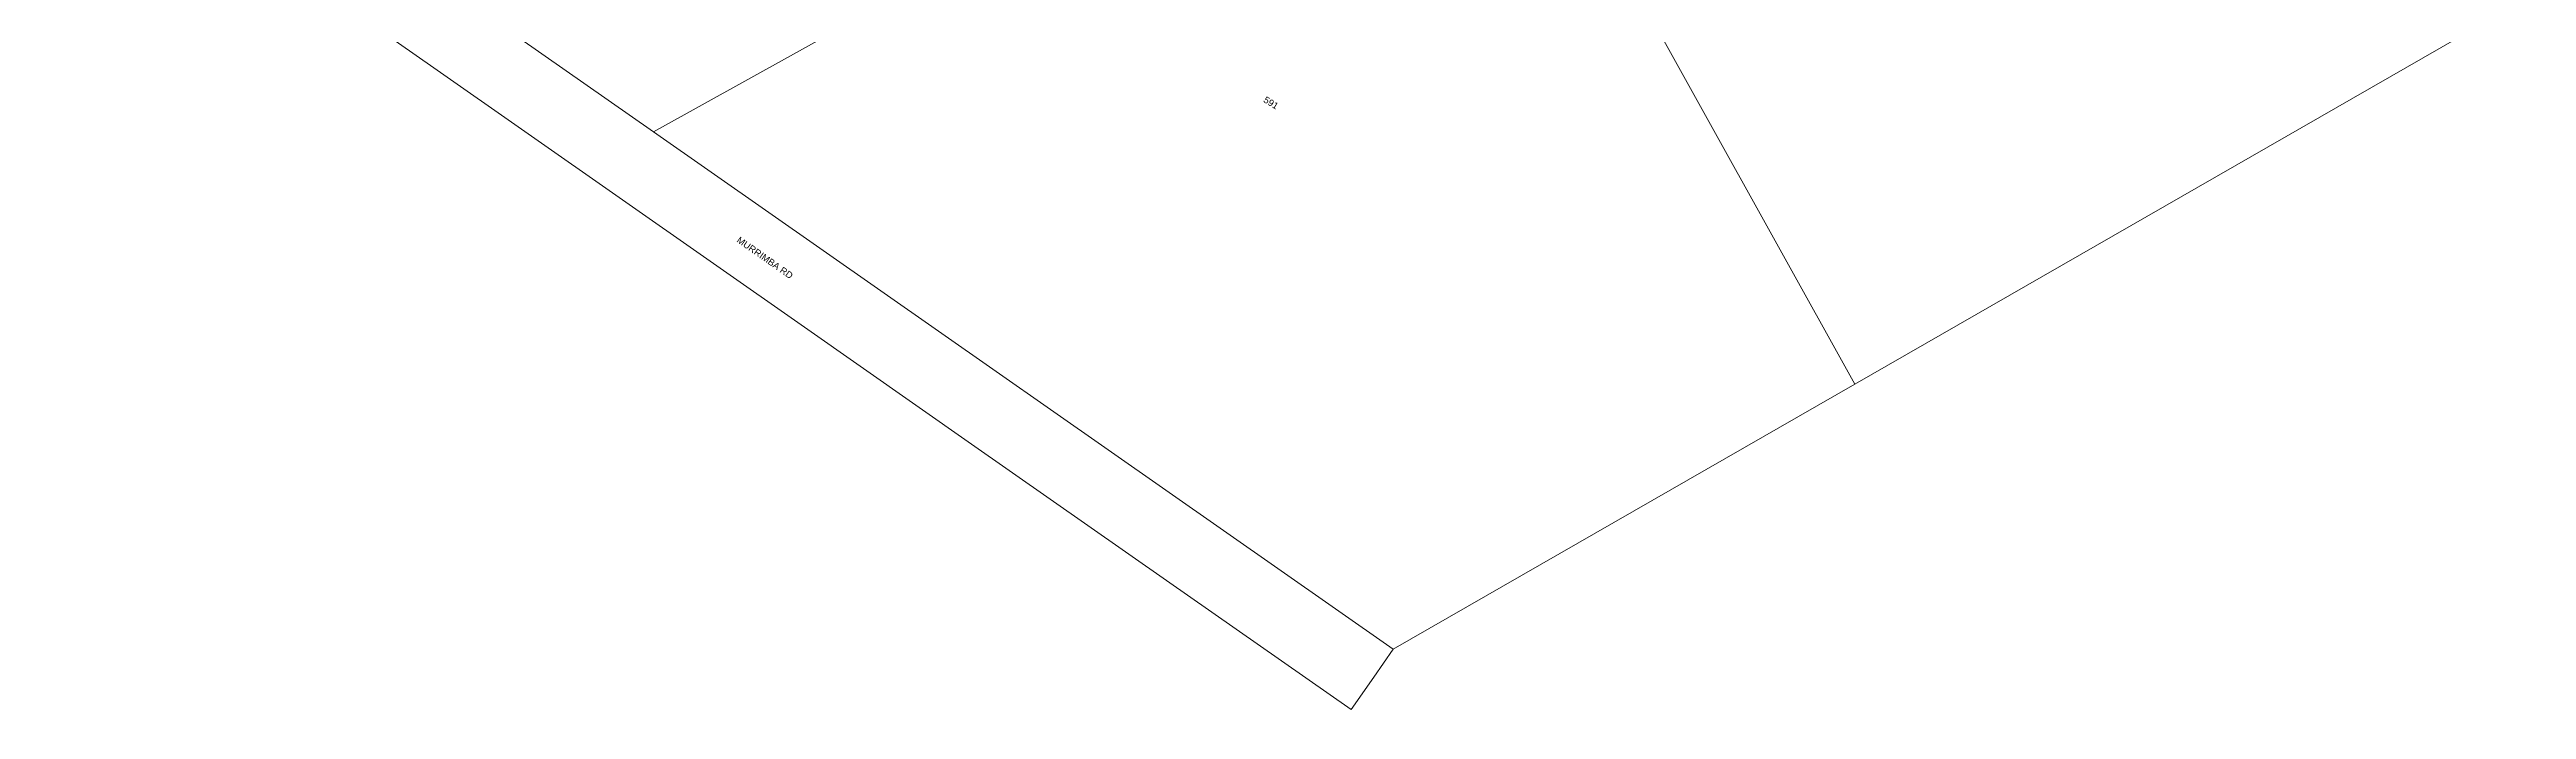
# Model space of a CAD drawing. Header units: metres. Extents: x 235893 to 241880, y 6157186 to 6160066.
# Drawn here: x 238900 to 239577, y 6157699 to 6157880 of the extents above; entities that cross this region are included whole.
import ezdxf

# ---------------------------------------------------------------- set-up
doc = ezdxf.new("R2010")
doc.units = ezdxf.units.M
doc.layers.add('Cadastre Land Parcels_SP_EXT', color=9, linetype='Continuous', lineweight=5)
doc.layers.add('Cadastre Roads_SP_EXT', color=9, linetype='Continuous', lineweight=5)
doc.styles.get("Standard").update_dxf_attribs({"font": 'arial.ttf'})

msp = doc.modelspace()

# ---------------------------------------------------------------- linework, layer by layer
at = {"layer": 'Cadastre Land Parcels_SP_EXT', "linetype": 'Continuous'}
for points in [[(239577.48, 6157893.76), (239470.38, 6158082.04), (239287.1, 6157980.27), (239393.78, 6157788.21), (239577.48, 6157893.76)], [(239393.78, 6157788.21), (239287.1, 6157980.27), (239249.08, 6157959.21), (239128.56, 6157892.32), (239065.25, 6157857.19), (239267.53, 6157715.69), (239393.78, 6157788.21)]]:
    msp.add_lwpolyline(points, close=True, dxfattribs=at)
at = {"layer": 'Cadastre Roads_SP_EXT', "linetype": 'Continuous'}
msp.add_lwpolyline([(239022.33, 6157887.21), (238907.22, 6157967.74), (238903.76, 6157958.28), (238900.07, 6157948.22), (239005.15, 6157874.7), (239106.57, 6157803.73), (239152.23, 6157771.79), (239205.55, 6157734.48), (239256.08, 6157699.16), (239262.23, 6157708.04), (239267.53, 6157715.69), (239065.25, 6157857.19), (239022.33, 6157887.21)], close=True, dxfattribs=at)

# ---------------------------------------------------------------- texts
at = {"layer": 'Cadastre Land Parcels_SP_EXT'}
msp.add_text('591', height=1.8, rotation=328.47824, dxfattribs=at).set_placement((239231.88, 6157865.48))
at = {"layer": 'Cadastre Roads_SP_EXT'}
msp.add_text('MURRIMBA RD', height=1.8, rotation=325.02505, dxfattribs=at).set_placement((239087.83, 6157827.19))

doc.saveas('drawing.dxf')
